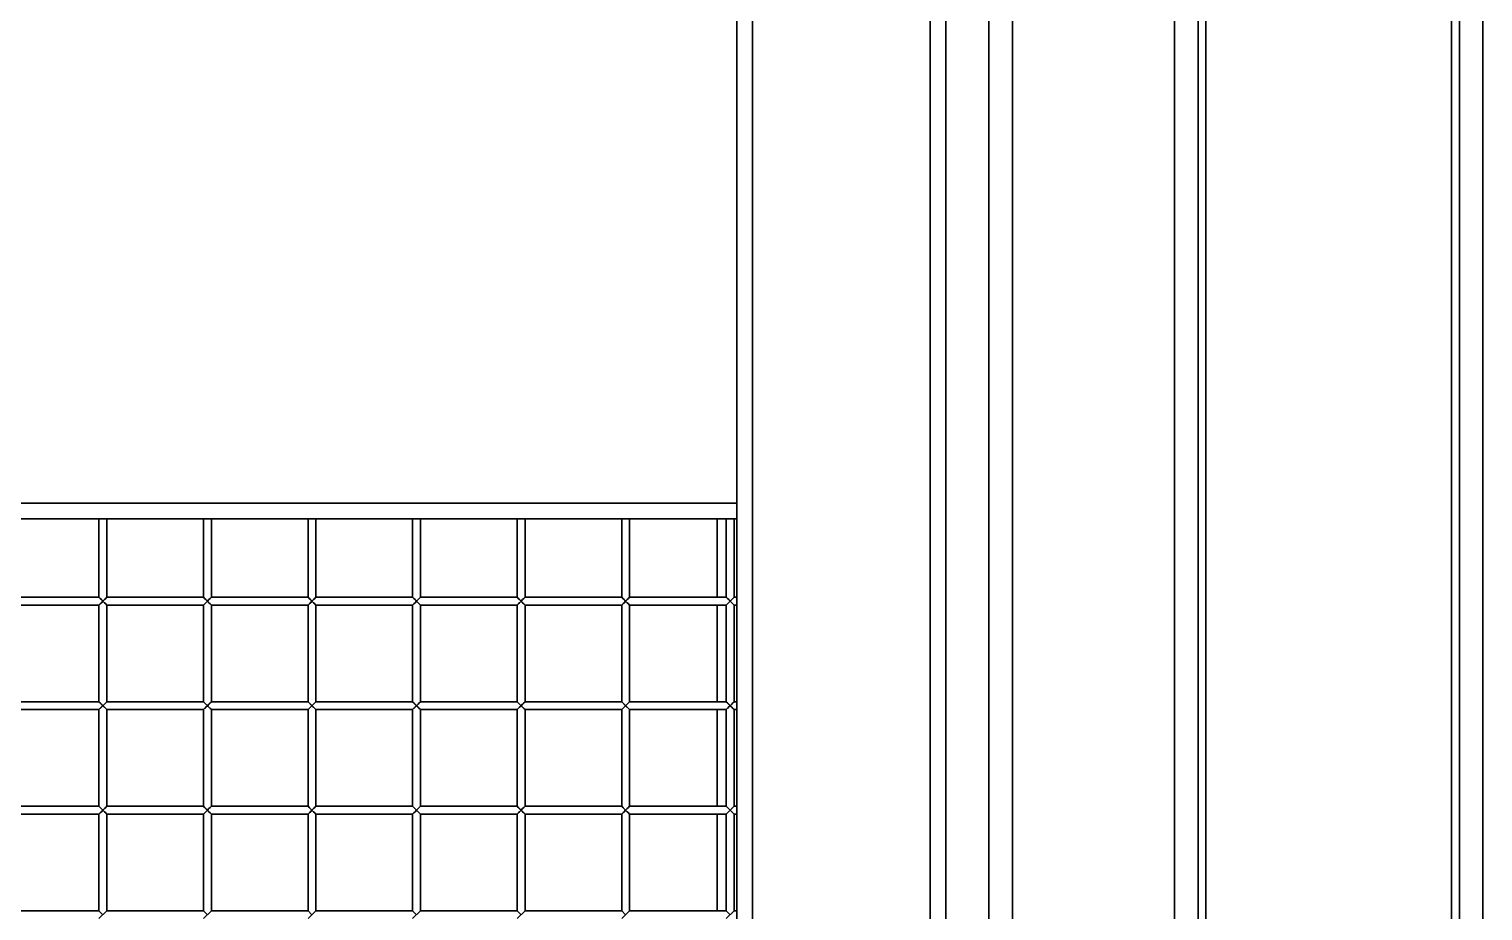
# Model space of a CAD drawing. Header units: millimetres. Extents: x 32496 to 166256, y 3504 to 23939.
# Drawn here: x 145660 to 146216, y 13245 to 13582 of the extents above; entities that cross this region are included whole.
import ezdxf

# ---------------------------------------------------------------- set-up
doc = ezdxf.new("R2010")
doc.units = ezdxf.units.MM
doc.layers.get('0').update_dxf_attribs({"lineweight": 35})

# ---------------------------------------------------------------- blocks, each defined once
blk = doc.blocks.new('8-1250')
at = {"linetype": 'Continuous'}
for p, q in [((-2498.13, -34671.29), (-2498.13, -32152.29)), ((-2489.13, -32152.29), (-2489.13, -34671.29)), ((-2486.13, -32152.29), (-2486.13, -34671.29)), ((-2392.13, -32152.29), (-2392.13, -34671.29)), ((-2389.13, -32152.29), (-2389.13, -34671.29)), ((-2380.13, -32152.29), (-2380.13, -34671.29)), ((-2659.63, -33733.17), (-2659.63, -33090.41)), ((-2591.63, -33099.29), (-2591.63, -33724.29)), ((-2585.63, -33724.29), (-2585.63, -33099.29)), ((-2569.13, -33724.29), (-2569.13, -33099.29)), ((-2560.13, -33724.29), (-2560.13, -33099.29)), ((-2665.63, -33511.79), (-2665.63, -33311.79)), ((-2665.63, -33505.79), (-3291.63, -33505.79)), ((-3291.63, -33511.79), (-2665.63, -33511.79)), ((-2909.63, -33511.79), (-2909.63, -33541.79)), ((-2906.63, -33511.79), (-2906.63, -33541.79)), ((-2869.63, -33511.79), (-2869.63, -33541.79)), ((-2866.63, -33511.79), (-2866.63, -33541.79)), ((-2829.63, -33511.79), (-2829.63, -33541.79)), ((-2826.63, -33511.79), (-2826.63, -33541.79)), ((-2789.63, -33511.79), (-2789.63, -33541.79)), ((-2786.63, -33511.79), (-2786.63, -33541.79)), ((-2749.63, -33511.79), (-2749.63, -33541.79)), ((-2746.63, -33511.79), (-2746.63, -33541.79)), ((-2709.63, -33511.79), (-2709.63, -33541.79)), ((-2706.63, -33511.79), (-2706.63, -33541.79)), ((-2673.13, -33541.79), (-2673.13, -33511.79)), ((-2669.63, -33511.79), (-2669.63, -33541.79)), ((-2666.63, -33511.79), (-2666.63, -33541.79)), ((-2665.63, -33511.79), (-2665.63, -33734.31)), ((-2946.63, -33541.79), (-2909.63, -33541.79)), ((-2909.63, -33541.79), (-2908.13, -33543.29)), ((-2909.63, -33544.79), (-2906.63, -33541.79)), ((-2906.63, -33541.79), (-2869.63, -33541.79)), ((-2869.63, -33541.79), (-2868.13, -33543.29)), ((-2869.63, -33544.79), (-2866.63, -33541.79)), ((-2866.63, -33541.79), (-2829.63, -33541.79)), ((-2829.63, -33544.79), (-2826.63, -33541.79)), ((-2829.63, -33541.79), (-2828.13, -33543.29)), ((-2826.63, -33541.79), (-2789.63, -33541.79)), ((-2789.63, -33544.79), (-2786.63, -33541.79)), ((-2789.63, -33541.79), (-2788.13, -33543.29)), ((-2786.63, -33541.79), (-2749.63, -33541.79)), ((-2749.63, -33544.79), (-2746.63, -33541.79)), ((-2749.63, -33541.79), (-2748.13, -33543.29)), ((-2746.63, -33541.79), (-2709.63, -33541.79)), ((-2709.63, -33544.79), (-2706.63, -33541.79)), ((-2709.63, -33541.79), (-2708.13, -33543.29)), ((-2706.63, -33541.79), (-2669.63, -33541.79)), ((-2669.63, -33544.79), (-2666.63, -33541.79)), ((-2669.63, -33541.79), (-2668.13, -33543.29)), ((-2666.63, -33541.79), (-2665.63, -33541.79)), ((-2946.63, -33544.79), (-2909.63, -33544.79)), ((-2909.63, -33544.79), (-2909.63, -33581.79)), ((-2906.63, -33544.79), (-2908.13, -33543.29)), ((-2906.63, -33544.79), (-2906.63, -33581.79)), ((-2906.63, -33544.79), (-2869.63, -33544.79)), ((-2869.63, -33544.79), (-2869.63, -33581.79)), ((-2866.63, -33544.79), (-2868.13, -33543.29)), ((-2866.63, -33544.79), (-2866.63, -33581.79)), ((-2866.63, -33544.79), (-2829.63, -33544.79)), ((-2829.63, -33544.79), (-2829.63, -33581.79)), ((-2826.63, -33544.79), (-2828.13, -33543.29)), ((-2826.63, -33544.79), (-2826.63, -33581.79)), ((-2826.63, -33544.79), (-2789.63, -33544.79)), ((-2789.63, -33544.79), (-2789.63, -33581.79)), ((-2786.63, -33544.79), (-2788.13, -33543.29)), ((-2786.63, -33544.79), (-2786.63, -33581.79)), ((-2786.63, -33544.79), (-2749.63, -33544.79)), ((-2749.63, -33544.79), (-2749.63, -33581.79)), ((-2746.63, -33544.79), (-2748.13, -33543.29)), ((-2746.63, -33544.79), (-2746.63, -33581.79)), ((-2746.63, -33544.79), (-2709.63, -33544.79)), ((-2709.63, -33544.79), (-2709.63, -33581.79)), ((-2706.63, -33544.79), (-2708.13, -33543.29)), ((-2706.63, -33544.79), (-2706.63, -33581.79)), ((-2706.63, -33544.79), (-2669.63, -33544.79)), ((-2673.13, -33581.79), (-2673.13, -33544.79)), ((-2669.63, -33544.79), (-2669.63, -33581.79)), ((-2666.63, -33544.79), (-2668.13, -33543.29)), ((-2666.63, -33544.79), (-2666.63, -33581.79)), ((-2666.63, -33544.79), (-2665.63, -33544.79)), ((-2946.63, -33581.79), (-2909.63, -33581.79)), ((-2946.63, -33584.79), (-2909.63, -33584.79)), ((-2909.63, -33581.79), (-2908.13, -33583.29)), ((-2909.63, -33584.79), (-2906.63, -33581.79)), ((-2909.63, -33584.79), (-2909.63, -33621.79)), ((-2906.63, -33584.79), (-2908.13, -33583.29)), ((-2906.63, -33581.79), (-2869.63, -33581.79)), ((-2906.63, -33584.79), (-2906.63, -33621.79)), ((-2906.63, -33584.79), (-2869.63, -33584.79)), ((-2869.63, -33581.79), (-2868.13, -33583.29)), ((-2869.63, -33584.79), (-2866.63, -33581.79)), ((-2869.63, -33584.79), (-2869.63, -33621.79)), ((-2866.63, -33584.79), (-2868.13, -33583.29)), ((-2866.63, -33581.79), (-2829.63, -33581.79)), ((-2866.63, -33584.79), (-2866.63, -33621.79)), ((-2866.63, -33584.79), (-2829.63, -33584.79)), ((-2829.63, -33581.79), (-2828.13, -33583.29)), ((-2829.63, -33584.79), (-2826.63, -33581.79)), ((-2829.63, -33584.79), (-2829.63, -33621.79)), ((-2826.63, -33584.79), (-2828.13, -33583.29)), ((-2826.63, -33581.79), (-2789.63, -33581.79)), ((-2826.63, -33584.79), (-2826.63, -33621.79)), ((-2826.63, -33584.79), (-2789.63, -33584.79)), ((-2789.63, -33584.79), (-2786.63, -33581.79)), ((-2789.63, -33581.79), (-2788.13, -33583.29)), ((-2789.63, -33584.79), (-2789.63, -33621.79)), ((-2786.63, -33584.79), (-2788.13, -33583.29)), ((-2786.63, -33581.79), (-2749.63, -33581.79)), ((-2786.63, -33584.79), (-2786.63, -33621.79)), ((-2786.63, -33584.79), (-2749.63, -33584.79)), ((-2749.63, -33584.79), (-2746.63, -33581.79)), ((-2749.63, -33581.79), (-2748.13, -33583.29)), ((-2749.63, -33584.79), (-2749.63, -33621.79)), ((-2746.63, -33584.79), (-2748.13, -33583.29)), ((-2746.63, -33581.79), (-2709.63, -33581.79)), ((-2746.63, -33584.79), (-2746.63, -33621.79)), ((-2746.63, -33584.79), (-2709.63, -33584.79)), ((-2709.63, -33584.79), (-2706.63, -33581.79)), ((-2709.63, -33581.79), (-2708.13, -33583.29)), ((-2709.63, -33584.79), (-2709.63, -33621.79)), ((-2706.63, -33584.79), (-2708.13, -33583.29)), ((-2706.63, -33581.79), (-2669.63, -33581.79)), ((-2706.63, -33584.79), (-2706.63, -33621.79)), ((-2706.63, -33584.79), (-2669.63, -33584.79)), ((-2673.13, -33621.79), (-2673.13, -33584.79)), ((-2669.63, -33584.79), (-2666.63, -33581.79)), ((-2669.63, -33581.79), (-2668.13, -33583.29)), ((-2669.63, -33584.79), (-2669.63, -33621.79)), ((-2666.63, -33584.79), (-2668.13, -33583.29)), ((-2666.63, -33581.79), (-2665.63, -33581.79)), ((-2666.63, -33584.79), (-2666.63, -33621.79)), ((-2666.63, -33584.79), (-2665.63, -33584.79)), ((-2946.63, -33621.79), (-2909.63, -33621.79)), ((-2946.63, -33624.79), (-2909.63, -33624.79)), ((-2909.63, -33621.79), (-2908.13, -33623.29)), ((-2909.63, -33624.79), (-2906.63, -33621.79)), ((-2909.63, -33624.79), (-2909.63, -33661.79)), ((-2906.63, -33624.79), (-2908.13, -33623.29)), ((-2906.63, -33621.79), (-2869.63, -33621.79)), ((-2906.63, -33624.79), (-2906.63, -33661.79)), ((-2906.63, -33624.79), (-2869.63, -33624.79)), ((-2869.63, -33621.79), (-2868.13, -33623.29)), ((-2869.63, -33624.79), (-2866.63, -33621.79)), ((-2869.63, -33624.79), (-2869.63, -33661.79)), ((-2866.63, -33624.79), (-2868.13, -33623.29)), ((-2866.63, -33621.79), (-2829.63, -33621.79)), ((-2866.63, -33624.79), (-2866.63, -33661.79)), ((-2866.63, -33624.79), (-2829.63, -33624.79)), ((-2829.63, -33621.79), (-2828.13, -33623.29)), ((-2829.63, -33624.79), (-2826.63, -33621.79)), ((-2829.63, -33624.79), (-2829.63, -33661.79)), ((-2826.63, -33624.79), (-2828.13, -33623.29)), ((-2826.63, -33621.79), (-2789.63, -33621.79)), ((-2826.63, -33624.79), (-2826.63, -33661.79)), ((-2826.63, -33624.79), (-2789.63, -33624.79)), ((-2789.63, -33621.79), (-2788.13, -33623.29)), ((-2789.63, -33624.79), (-2786.63, -33621.79)), ((-2789.63, -33624.79), (-2789.63, -33661.79)), ((-2786.63, -33624.79), (-2788.13, -33623.29)), ((-2786.63, -33621.79), (-2749.63, -33621.79)), ((-2786.63, -33624.79), (-2786.63, -33661.79)), ((-2786.63, -33624.79), (-2749.63, -33624.79)), ((-2749.63, -33624.79), (-2746.63, -33621.79)), ((-2749.63, -33621.79), (-2748.13, -33623.29)), ((-2749.63, -33624.79), (-2749.63, -33661.79)), ((-2746.63, -33624.79), (-2748.13, -33623.29)), ((-2746.63, -33621.79), (-2709.63, -33621.79)), ((-2746.63, -33624.79), (-2746.63, -33661.79)), ((-2746.63, -33624.79), (-2709.63, -33624.79)), ((-2709.63, -33624.79), (-2706.63, -33621.79)), ((-2709.63, -33621.79), (-2708.13, -33623.29)), ((-2709.63, -33624.79), (-2709.63, -33661.79)), ((-2706.63, -33624.79), (-2708.13, -33623.29)), ((-2706.63, -33621.79), (-2669.63, -33621.79)), ((-2706.63, -33624.79), (-2706.63, -33661.79)), ((-2706.63, -33624.79), (-2669.63, -33624.79)), ((-2673.13, -33661.79), (-2673.13, -33624.79)), ((-2669.63, -33624.79), (-2666.63, -33621.79)), ((-2669.63, -33621.79), (-2668.13, -33623.29)), ((-2669.63, -33624.79), (-2669.63, -33661.79)), ((-2666.63, -33624.79), (-2668.13, -33623.29)), ((-2666.63, -33621.79), (-2665.63, -33621.79)), ((-2666.63, -33624.79), (-2666.63, -33661.79)), ((-2666.63, -33624.79), (-2665.63, -33624.79)), ((-2946.63, -33661.79), (-2909.63, -33661.79)), ((-2909.63, -33661.79), (-2908.13, -33663.29)), ((-2909.63, -33664.79), (-2906.63, -33661.79)), ((-2906.63, -33661.79), (-2869.63, -33661.79)), ((-2869.63, -33661.79), (-2868.13, -33663.29)), ((-2869.63, -33664.79), (-2866.63, -33661.79)), ((-2866.63, -33661.79), (-2829.63, -33661.79)), ((-2829.63, -33661.79), (-2828.13, -33663.29)), ((-2829.63, -33664.79), (-2826.63, -33661.79)), ((-2826.63, -33661.79), (-2789.63, -33661.79)), ((-2789.63, -33661.79), (-2788.13, -33663.29)), ((-2789.63, -33664.79), (-2786.63, -33661.79)), ((-2786.63, -33661.79), (-2749.63, -33661.79)), ((-2749.63, -33661.79), (-2748.13, -33663.29)), ((-2749.63, -33664.79), (-2746.63, -33661.79)), ((-2746.63, -33661.79), (-2709.63, -33661.79)), ((-2709.63, -33664.79), (-2706.63, -33661.79)), ((-2709.63, -33661.79), (-2708.13, -33663.29)), ((-2706.63, -33661.79), (-2669.63, -33661.79)), ((-2669.63, -33664.79), (-2666.63, -33661.79)), ((-2669.63, -33661.79), (-2668.13, -33663.29)), ((-2666.63, -33661.79), (-2665.63, -33661.79))]:
    blk.add_line(p, q, dxfattribs=at)
for points in [[(-2909.51, -33541.9), (-2909.2, -33542.22), (-2908.71, -33542.71), (-2907.54, -33543.88)], [(-2908.13, -33543.29), (-2908.72, -33543.88), (-2909.19, -33544.35)], [(-2908.13, -33543.29), (-2907.54, -33542.7), (-2907.07, -33542.23), (-2906.74, -33541.9)], [(-2906.74, -33544.67), (-2907.07, -33544.35), (-2907.54, -33543.88)], [(-2869.51, -33541.9), (-2869.2, -33542.22), (-2868.71, -33542.71), (-2867.54, -33543.88)], [(-2868.13, -33543.29), (-2868.72, -33543.88), (-2869.19, -33544.35)], [(-2868.13, -33543.29), (-2867.54, -33542.7), (-2867.07, -33542.23), (-2866.74, -33541.9)], [(-2866.74, -33544.67), (-2867.07, -33544.35), (-2867.54, -33543.88)], [(-2829.51, -33541.9), (-2829.2, -33542.22), (-2828.71, -33542.71), (-2827.54, -33543.88)], [(-2828.13, -33543.29), (-2828.72, -33543.88), (-2829.19, -33544.35)], [(-2828.13, -33543.29), (-2827.54, -33542.7), (-2827.07, -33542.23), (-2826.74, -33541.9)], [(-2826.74, -33544.67), (-2827.07, -33544.35), (-2827.54, -33543.88)], [(-2789.51, -33541.9), (-2789.2, -33542.22), (-2788.71, -33542.71), (-2787.54, -33543.88)], [(-2788.13, -33543.29), (-2788.72, -33543.88), (-2789.19, -33544.35)], [(-2788.13, -33543.29), (-2787.54, -33542.7), (-2787.07, -33542.23), (-2786.74, -33541.9)], [(-2786.74, -33544.67), (-2787.07, -33544.35), (-2787.54, -33543.88)], [(-2749.51, -33541.9), (-2749.2, -33542.22), (-2748.71, -33542.71), (-2747.54, -33543.88)], [(-2748.13, -33543.29), (-2748.72, -33543.88), (-2749.19, -33544.35)], [(-2748.13, -33543.29), (-2747.54, -33542.7), (-2747.07, -33542.23), (-2746.74, -33541.9)], [(-2746.74, -33544.67), (-2747.07, -33544.35), (-2747.54, -33543.88)], [(-2709.51, -33541.9), (-2709.2, -33542.22), (-2708.71, -33542.71), (-2707.54, -33543.88)], [(-2708.13, -33543.29), (-2708.72, -33543.88), (-2709.19, -33544.35)], [(-2708.13, -33543.29), (-2707.54, -33542.7), (-2707.07, -33542.23), (-2706.74, -33541.9)], [(-2706.74, -33544.67), (-2707.07, -33544.35), (-2707.54, -33543.88)], [(-2669.51, -33541.9), (-2669.2, -33542.22), (-2668.71, -33542.71), (-2667.54, -33543.88)], [(-2668.13, -33543.29), (-2668.72, -33543.88), (-2669.19, -33544.35)], [(-2668.13, -33543.29), (-2667.54, -33542.7), (-2667.07, -33542.23), (-2666.74, -33541.9)], [(-2666.74, -33544.67), (-2667.07, -33544.35), (-2667.54, -33543.88)], [(-2909.51, -33581.9), (-2909.2, -33582.22), (-2908.71, -33582.71), (-2907.54, -33583.88)], [(-2908.13, -33583.29), (-2908.72, -33583.88), (-2909.19, -33584.35)], [(-2908.13, -33583.29), (-2907.54, -33582.7), (-2907.07, -33582.23), (-2906.74, -33581.9)], [(-2906.74, -33584.67), (-2907.07, -33584.35), (-2907.54, -33583.88)], [(-2869.51, -33581.9), (-2869.2, -33582.22), (-2868.71, -33582.71), (-2867.54, -33583.88)], [(-2868.13, -33583.29), (-2868.72, -33583.88), (-2869.19, -33584.35)], [(-2868.13, -33583.29), (-2867.54, -33582.7), (-2867.07, -33582.23), (-2866.74, -33581.9)], [(-2866.74, -33584.67), (-2867.07, -33584.35), (-2867.54, -33583.88)], [(-2829.51, -33581.9), (-2829.2, -33582.22), (-2828.71, -33582.71), (-2827.54, -33583.88)], [(-2828.13, -33583.29), (-2828.72, -33583.88), (-2829.19, -33584.35)], [(-2828.13, -33583.29), (-2827.54, -33582.7), (-2827.07, -33582.23), (-2826.74, -33581.9)], [(-2826.74, -33584.67), (-2827.07, -33584.35), (-2827.54, -33583.88)], [(-2789.51, -33581.9), (-2789.2, -33582.22), (-2788.71, -33582.71), (-2787.54, -33583.88)], [(-2788.13, -33583.29), (-2788.72, -33583.88), (-2789.19, -33584.35)], [(-2788.13, -33583.29), (-2787.54, -33582.7), (-2787.07, -33582.23), (-2786.74, -33581.9)], [(-2786.74, -33584.67), (-2787.07, -33584.35), (-2787.54, -33583.88)], [(-2749.51, -33581.9), (-2749.2, -33582.22), (-2748.71, -33582.71), (-2747.54, -33583.88)], [(-2748.13, -33583.29), (-2748.72, -33583.88), (-2749.19, -33584.35)], [(-2748.13, -33583.29), (-2747.54, -33582.7), (-2747.07, -33582.23), (-2746.74, -33581.9)], [(-2746.74, -33584.67), (-2747.07, -33584.35), (-2747.54, -33583.88)], [(-2709.51, -33581.9), (-2709.2, -33582.22), (-2708.71, -33582.71), (-2707.54, -33583.88)], [(-2708.13, -33583.29), (-2708.72, -33583.88), (-2709.19, -33584.35)], [(-2708.13, -33583.29), (-2707.54, -33582.7), (-2707.07, -33582.23), (-2706.74, -33581.9)], [(-2706.74, -33584.67), (-2707.07, -33584.35), (-2707.54, -33583.88)], [(-2669.51, -33581.9), (-2669.2, -33582.22), (-2668.71, -33582.71), (-2667.54, -33583.88)], [(-2668.13, -33583.29), (-2668.72, -33583.88), (-2669.19, -33584.35)], [(-2668.13, -33583.29), (-2667.54, -33582.7), (-2667.07, -33582.23), (-2666.74, -33581.9)], [(-2666.74, -33584.67), (-2667.07, -33584.35), (-2667.54, -33583.88)], [(-2909.51, -33621.9), (-2909.2, -33622.22), (-2908.71, -33622.71), (-2907.54, -33623.88)], [(-2908.13, -33623.29), (-2908.72, -33623.88), (-2909.19, -33624.35)], [(-2908.13, -33623.29), (-2907.54, -33622.7), (-2907.07, -33622.23), (-2906.74, -33621.9)], [(-2906.74, -33624.67), (-2907.07, -33624.35), (-2907.54, -33623.88)], [(-2869.51, -33621.9), (-2869.2, -33622.22), (-2868.71, -33622.71), (-2867.54, -33623.88)], [(-2868.13, -33623.29), (-2868.72, -33623.88), (-2869.19, -33624.35)], [(-2868.13, -33623.29), (-2867.54, -33622.7), (-2867.07, -33622.23), (-2866.74, -33621.9)], [(-2866.74, -33624.67), (-2867.07, -33624.35), (-2867.54, -33623.88)], [(-2829.51, -33621.9), (-2829.2, -33622.22), (-2828.71, -33622.71), (-2827.54, -33623.88)], [(-2828.13, -33623.29), (-2828.72, -33623.88), (-2829.19, -33624.35)], [(-2828.13, -33623.29), (-2827.54, -33622.7), (-2827.07, -33622.23), (-2826.74, -33621.9)], [(-2826.74, -33624.67), (-2827.07, -33624.35), (-2827.54, -33623.88)], [(-2789.51, -33621.9), (-2789.2, -33622.22), (-2788.71, -33622.71), (-2787.54, -33623.88)], [(-2788.13, -33623.29), (-2788.72, -33623.88), (-2789.19, -33624.35)], [(-2788.13, -33623.29), (-2787.54, -33622.7), (-2787.07, -33622.23), (-2786.74, -33621.9)], [(-2786.74, -33624.67), (-2787.07, -33624.35), (-2787.54, -33623.88)], [(-2749.51, -33621.9), (-2749.2, -33622.22), (-2748.71, -33622.71), (-2747.54, -33623.88)], [(-2748.13, -33623.29), (-2748.72, -33623.88), (-2749.19, -33624.35)], [(-2748.13, -33623.29), (-2747.54, -33622.7), (-2747.07, -33622.23), (-2746.74, -33621.9)], [(-2746.74, -33624.67), (-2747.07, -33624.35), (-2747.54, -33623.88)], [(-2709.51, -33621.9), (-2709.2, -33622.22), (-2708.71, -33622.71), (-2707.54, -33623.88)], [(-2708.13, -33623.29), (-2708.72, -33623.88), (-2709.19, -33624.35)], [(-2708.13, -33623.29), (-2707.54, -33622.7), (-2707.07, -33622.23), (-2706.74, -33621.9)], [(-2706.74, -33624.67), (-2707.07, -33624.35), (-2707.54, -33623.88)], [(-2669.51, -33621.9), (-2669.2, -33622.22), (-2668.71, -33622.71), (-2667.54, -33623.88)], [(-2668.13, -33623.29), (-2668.72, -33623.88), (-2669.19, -33624.35)], [(-2668.13, -33623.29), (-2667.54, -33622.7), (-2667.07, -33622.23), (-2666.74, -33621.9)], [(-2666.74, -33624.67), (-2667.07, -33624.35), (-2667.54, -33623.88)]]:
    blk.add_lwpolyline(points, dxfattribs=at)

msp = doc.modelspace()

# ---------------------------------------------------------------- block references
at = {"color": 6}
msp.add_blockref('8-1250', (148596.331, 46906.597), dxfattribs=at)

doc.saveas('drawing.dxf')
